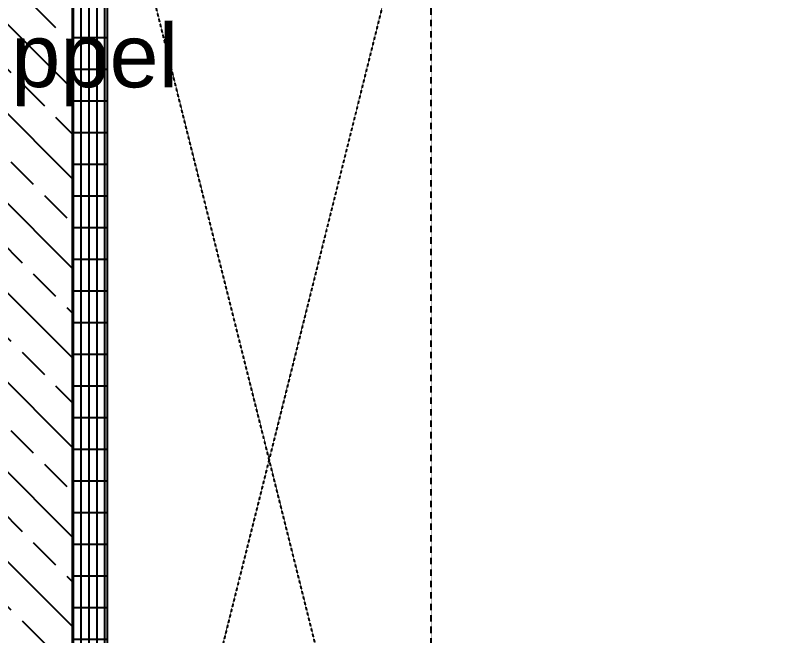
# Model space of a CAD drawing. Header units: millimetres. Extents: x -13147 to 51584, y -41547 to 69958.
# Drawn here: x 41070 to 42594, y -1129 to 115 of the extents above; entities that cross this region are included whole.
import ezdxf

# ---------------------------------------------------------------- set-up
doc = ezdxf.new("R2010")
doc.units = ezdxf.units.MM
doc.linetypes.add('HIDDEN2', pattern=[0.1875, 0.125, -0.0625])
for name, color, linetype in [('02-FIL-G00-L05-ORANGE', 251, 'Continuous'), ('02-FIL-G00-L05-STB', 251, 'Continuous'), ('02-TWA-G00-L05-M0', 251, 'Continuous'), ('02-ZWA-G00-L05-M0', 251, 'Continuous'), ('07_MOB-G00-L05-M0', 251, 'HIDDEN2')]:
    doc.layers.add(name, color=color, linetype=linetype)
doc.styles.get("Standard").update_dxf_attribs({"font": 'arial.ttf'})

msp = doc.modelspace()

# ---------------------------------------------------------------- hatches: boundary and pattern name
at = {"layer": '02-FIL-G00-L05-ORANGE'}
h = msp.add_hatch(dxfattribs=at)
h.set_pattern_fill('GRATE', color=256, scale=20, angle=197.0465413, style=0)
h.set_pattern_definition([(90, (-38458.126, -45395.47), (-15.875, -3e-10), []), (180, (-38458.126, -45395.47), (1e-09, -63.5), [])])
h.paths.add_polyline_path([(43824.505, 1594.5294), (43754.505, 1594.5294), (43754.505, 624.5294), (41184.505, 624.5294), (41184.505, -2175.4706), (41254.505, -2175.4706), (41254.505, 554.5294), (43824.505, 554.5294)])
at = {"layer": '02-FIL-G00-L05-STB'}
h = msp.add_hatch(dxfattribs=at)
h.set_pattern_fill('ANSI33', color=256, scale=20, angle=197.0465413, style=0)
h.set_pattern_definition([(135, (-38458.13, -45395.47), (-89.80256, -89.80256), []), (135, (-38458.13, -45305.67), (-89.80256, -89.80256), [63.5, -31.75])])
h.paths.add_polyline_path([(41184.505, 624.5294), (43754.505, 624.5294), (43754.505, 1594.5294), (46254.505, 1594.5294), (46254.505, 444.5294), (46454.5242, 444.5294), (46454.5887, 444.5294), (46454.505, 1794.5294), (43754.505, 1794.5294), (43754.505, 1984.5294), (43554.505, 1984.5294), (43554.505, 824.5294), (39579.505, 824.5294), (39579.505, 624.5294), (40984.505, 624.5294), (40984.505, -2175.4706), (40924.505, -2175.4706), (40924.505, -2375.4706), (41754.505, -2375.4706), (41754.505, -2550.4706), (41954.505, -2550.4706), (41954.505, -2175.4706), (41184.505, -2175.4706)])

# ---------------------------------------------------------------- linework, layer by layer
at = {"layer": '02-TWA-G00-L05-M0'}
msp.add_line((41184.505, 624.5294), (41184.505, -2175.4706), dxfattribs=at)
at = {"layer": '02-ZWA-G00-L05-M0'}
msp.add_line((41254.505, 554.5294), (41254.505, -2175.4706), dxfattribs=at)
at = {"layer": '07_MOB-G00-L05-M0'}
msp.add_lwpolyline([(41254.505, -2075.4706), (41904.505, -2075.4706), (41904.505, 524.5294), (41254.505, 524.5294)], close=True, dxfattribs=at)
for points in [[(41904.505, 524.5294), (41254.505, -2075.4706)], [(41904.505, -2075.4706), (41254.505, 524.5294)]]:
    msp.add_lwpolyline(points, dxfattribs=at)

# ---------------------------------------------------------------- texts
at = {"color": 5, "lineweight": 30, "insert": (40500.3114, 99.2462), "char_height": 126.967384, "attachment_point": 1, "rotation": 359.8688981}
msp.add_mtext_dynamic_manual_height_columns('Lichtkuppel', width=26879.974359, gutter_width=634.8369, heights=[0], dxfattribs=at)

doc.saveas('drawing.dxf')
